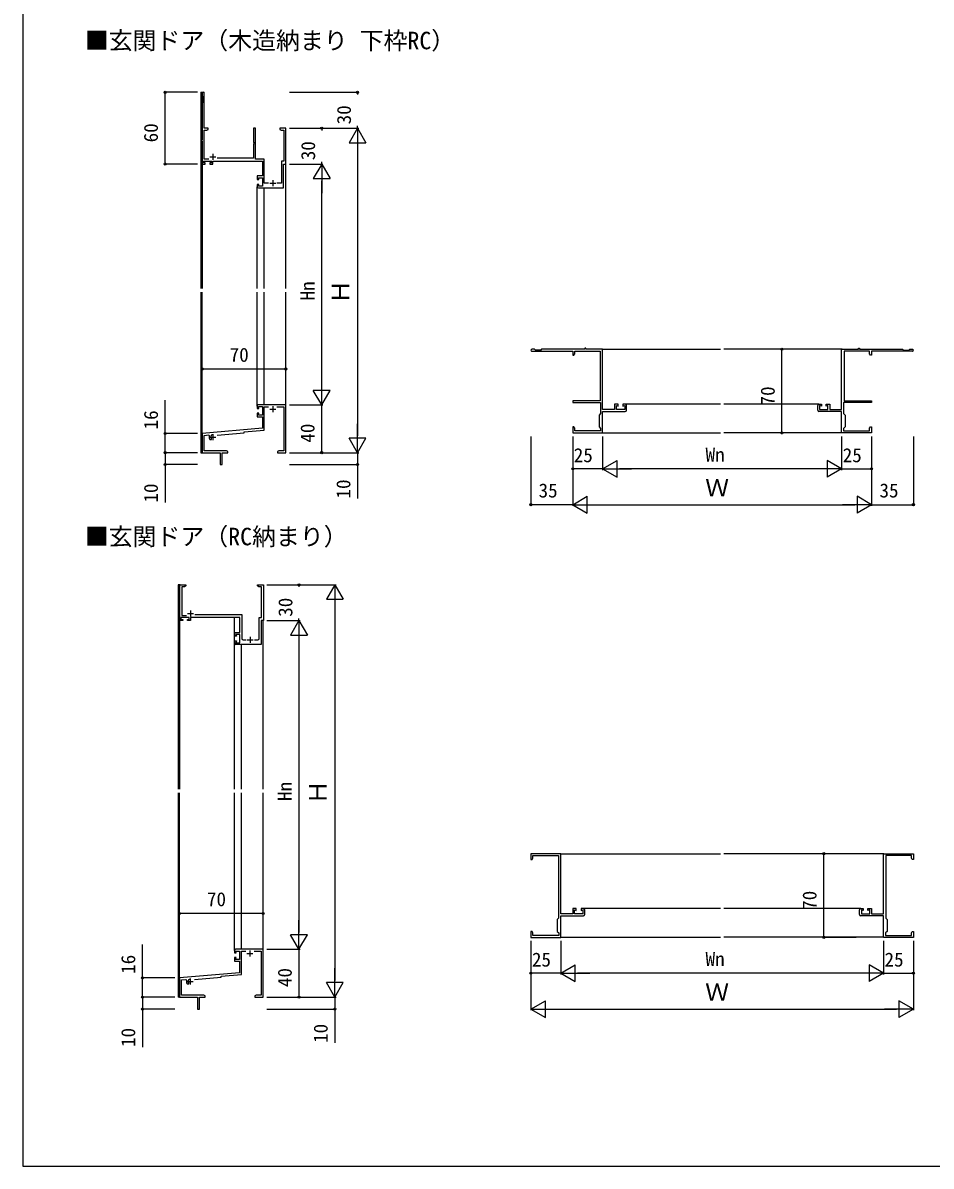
# Model space of a CAD drawing. Units: millimetres, scale not verified. Extents: x -700 to 700, y -1044 to 1038.
# Drawn here: x -700 to 60, y -1044 to -87 of the extents above; entities that cross this region are included whole.
import ezdxf
from ezdxf.enums import TextEntityAlignment as Align

# ---------------------------------------------------------------- set-up
doc = ezdxf.new("R2010")
doc.units = ezdxf.units.MM
doc.header["$LTSCALE"] = 6
for name, color, linetype in [('0-1_USER1', 3, 'Continuous'), ('0-2_YKK_11', 7, 'Continuous'), ('0-3_YKK_12', 2, 'Continuous'), ('0-5_YKK_D', 6, 'Continuous'), ('0-6_YKK_ZWAK', 7, 'Continuous')]:
    doc.layers.add(name, color=color, linetype=linetype)
doc.styles.add('ＭＳ ゴシック', font='')
doc.styles.get('ＭＳ ゴシック').set_extended_font_data('MS Gothic')

msp = doc.modelspace()

# ---------------------------------------------------------------- linework, layer by layer
at = {"layer": '0-2_YKK_11'}
for p, q in [((-543.5, -199.067), (-538.5, -199.067)), ((-541, -196.567), (-541, -201.567)), ((-491, -218.567), (-491, -223.567)), ((-493.5, -221.067), (-488.5, -221.067)), ((-493.5, -410.067), (-488.5, -410.067)), ((-491, -407.567), (-491, -412.567)), ((-194.996, -411.068), (-194.996, -407.068)), ((-34.996, -411.068), (-34.996, -407.068)), ((-543.5, -433.467), (-538.5, -433.467)), ((-541, -430.967), (-541, -435.967)), ((-562.25, -581.068), (-557.25, -581.068)), ((-559.75, -578.568), (-559.75, -583.568)), ((-509.75, -600.568), (-509.75, -605.568)), ((-515.75, -603.068), (-513.237, -603.068)), ((-512.25, -603.068), (-507.25, -603.068)), ((-506.263, -603.068), (-503.4, -603.068)), ((-230, -833.068), (-230, -829.068)), ((0, -833.068), (0, -829.068)), ((-512.5, -865.568), (-507.5, -865.568)), ((-510, -863.068), (-510, -868.068)), ((-562.5, -888.968), (-557.5, -888.968)), ((-560, -886.468), (-560, -891.468))]:
    msp.add_line(p, q, dxfattribs=at)
for points in [[(-550, -145.892), (-550, -148.067), (-549.2, -148.867), (-549.2, -153.267), (-550, -154.067), (-550, -185.067), (-551, -185.067), (-551, -186.067), (-550, -186.067), (-550, -205.067), (-547.5, -205.067), (-547.5, -204.067), (-549, -204.067), (-549, -202.567), (-542, -202.567), (-542, -204.067), (-543.5, -204.067), (-543.5, -205.067), (-541, -205.067), (-541, -202.567), (-499.65, -202.567), (-499.65, -215.067), (-504, -215.067), (-504, -218.067), (-502.454, -218.067), (-503, -216.567), (-499.65, -216.567), (-499.65, -223.567), (-503, -223.567), (-502.454, -222.067), (-504, -222.067), (-504, -224.067)], [(-544.445, -200.917), (-548.35, -200.917), (-548.35, -176.717), (-546.126, -176.717), (-545, -176.067), (-545, -175.067), (-548.35, -175.067), (-548.35, -145.892)], [(-494.487, -221.067), (-498, -221.067), (-498, -200.917), (-505.35, -200.917), (-505.35, -175.067), (-507, -175.067), (-507, -186.609), (-506.88, -186.792), (-506.88, -187.342), (-507, -187.526), (-507, -187.609), (-506.88, -187.792), (-506.88, -188.342), (-507, -188.526), (-507, -200.067), (-537.334, -200.067)], [(-503, -225.067), (-482, -225.067), (-482, -205.067), (-480, -205.067), (-480, -175.067), (-485, -175.067), (-485, -176.067), (-483.874, -176.717), (-481.65, -176.717), (-481.65, -202.567), (-483.65, -202.567), (-483.65, -221.067), (-487.513, -221.067)], [(-214.996, -410.418), (-214.996, -360.068), (-228.996, -360.068), (-228.996, -359.068), (-229.996, -359.068), (-229.996, -360.068), (-265.996, -360.068), (-266.796, -360.868), (-268.996, -360.868), (-271.196, -360.868), (-271.995, -360.068), (-274.171, -360.068)], [(-274.171, -361.718), (-239.996, -361.718), (-239.996, -365.068), (-238.996, -365.068), (-238.346, -363.942), (-238.346, -361.718), (-216.996, -361.718), (-216.996, -403.068), (-227.537, -403.068), (-227.721, -403.188), (-228.27, -403.188), (-228.454, -403.068), (-228.537, -403.068), (-228.721, -403.188), (-229.27, -403.188), (-229.454, -403.068), (-239.996, -403.068), (-239.996, -404.718), (-216.646, -404.718), (-216.646, -413.718), (-217.996, -415.067), (-217.996, -425.068), (-216.646, -426.418), (-216.646, -428.418), (-238.346, -428.418), (-238.346, -426.193), (-238.996, -425.068), (-239.996, -425.068), (-239.996, -430.068), (-214.996, -430.068), (-214.996, -412.068), (-195.996, -412.068)], [(44.179, -361.718), (10.004, -361.718), (10.004, -365.068), (9.004, -365.068), (8.354, -363.942), (8.354, -361.718), (-12.996, -361.718), (-12.996, -403.068), (-2.454, -403.068), (-2.271, -403.188), (-1.721, -403.188), (-1.537, -403.068), (-1.454, -403.068), (-1.271, -403.188), (-0.721, -403.188), (-0.537, -403.068), (10.004, -403.068), (10.004, -404.718), (-13.346, -404.718), (-13.346, -413.718), (-11.996, -415.067), (-11.996, -425.068), (-13.346, -426.418), (-13.346, -428.418), (8.354, -428.418), (8.354, -426.193), (9.004, -425.068), (10.004, -425.068), (10.004, -430.068), (-14.996, -430.068), (-14.996, -412.068), (-33.996, -412.068)], [(-14.996, -410.418), (-14.996, -360.068), (-0.996, -360.068), (-0.996, -359.068), (0.004, -359.068), (0.004, -360.068), (36.004, -360.068), (36.804, -360.868), (39.004, -360.868), (41.204, -360.868), (42.004, -360.068), (44.179, -360.068)], [(-504, -407.567), (-504, -409.567), (-502.454, -409.567), (-503, -408.067), (-499.65, -408.067), (-499.65, -415.067), (-503, -415.067), (-502.454, -413.567), (-504, -413.567), (-504, -416.567), (-499.65, -416.567), (-499.65, -426.162), (-550, -430.567), (-550, -446.567), (-535, -446.567), (-535, -456.567), (-533.35, -456.567), (-533.35, -446.567), (-528.5, -446.567), (-528.5, -445.567), (-529.626, -444.917), (-548.35, -444.917), (-548.35, -432.079), (-544.536, -431.746), (-544.02, -432.408)], [(-537.478, -431.981), (-515, -430.015), (-515, -429.162), (-498, -427.674), (-498, -408.217), (-494.445, -408.217)], [(-487.555, -408.217), (-481.65, -408.217), (-481.65, -444.917), (-485.874, -444.917), (-487, -445.567), (-487, -446.567), (-480, -446.567), (-480, -406.567), (-503, -406.567)], [(-195.996, -406.068), (-197.996, -406.068), (-197.996, -407.613), (-196.495, -407.068), (-196.495, -410.418), (-203.495, -410.418), (-203.495, -407.068), (-201.996, -407.614), (-201.996, -406.068), (-204.996, -406.068), (-204.996, -410.418), (-214.996, -410.418)], [(-33.996, -406.068), (-31.996, -406.068), (-31.996, -407.613), (-33.496, -407.068), (-33.496, -410.418), (-26.496, -410.418), (-26.496, -407.068), (-27.996, -407.614), (-27.996, -406.068), (-24.996, -406.068), (-24.996, -410.418), (-14.996, -410.418)], [(-543.509, -435.454), (-543.274, -435.567), (-542.15, -435.567), (-542.15, -435.029), (-542.268, -434.745)], [(-542.242, -432.164), (-542.149, -431.964), (-541.694, -431.497), (-540.394, -431.383)], [(-522.75, -606.068), (-522.75, -604.068), (-521.204, -604.068), (-521.75, -605.568), (-518.4, -605.568), (-518.4, -598.568), (-521.75, -598.568), (-521.204, -600.068), (-522.75, -600.068), (-522.75, -597.068), (-518.4, -597.068), (-518.4, -584.568), (-559.75, -584.568), (-559.75, -587.068), (-562.25, -587.068), (-562.25, -586.068), (-560.75, -586.068), (-560.75, -584.568), (-567.75, -584.568), (-567.75, -586.068), (-566.25, -586.068), (-566.25, -587.068), (-568.75, -587.068), (-568.75, -557.068), (-563.75, -557.068), (-563.75, -558.068), (-564.876, -558.718), (-565.45, -558.718), (-567.1, -558.718), (-567.1, -582.918), (-563.195, -582.918)], [(-502.4, -602.068), (-502.4, -584.568), (-500.4, -584.568), (-500.4, -572.526), (-500.28, -572.343), (-500.28, -571.793), (-500.4, -571.609), (-500.4, -571.526), (-500.28, -571.343), (-500.28, -570.793), (-500.4, -570.609), (-500.4, -558.718), (-502.048, -558.718), (-502.624, -558.718), (-503.75, -558.068), (-503.75, -557.068), (-498.75, -557.068), (-498.75, -587.068), (-500.75, -587.068), (-500.75, -607.068), (-521.75, -607.068)], [(-556.084, -582.068), (-516.75, -582.068), (-516.75, -602.068)], [(-231, -828.068), (-233, -828.068), (-233, -829.613), (-231.5, -829.068), (-231.5, -832.418), (-238.5, -832.418), (-238.5, -829.068), (-237, -829.614), (-237, -828.068), (-240, -828.068), (-240, -832.418), (-250, -832.418), (-250, -782.068), (-275, -782.068), (-275, -787.068), (-274, -787.068), (-273.35, -785.942), (-273.35, -785.365), (-273.35, -783.718), (-252, -783.718)], [(-252, -783.718), (-252, -836.068), (-253, -837.067), (-253, -847.068), (-251.65, -848.418), (-251.65, -850.418), (-261.542, -850.418), (-261.725, -850.538), (-262.275, -850.538), (-262.458, -850.418), (-262.542, -850.418), (-262.725, -850.538), (-263.275, -850.538), (-263.458, -850.418), (-273.35, -850.418), (-273.35, -848.193), (-274, -847.068), (-275, -847.068), (-275, -852.068), (-250, -852.068), (-250, -834.068), (-231, -834.068)], [(1, -828.068), (3, -828.068), (3, -829.613), (1.5, -829.068), (1.5, -832.418), (8.5, -832.418), (8.5, -829.068), (7, -829.614), (7, -828.068), (10, -828.068), (10, -832.418), (20, -832.418), (20, -782.068), (45, -782.068), (45, -787.068), (44, -787.068), (43.35, -785.942), (43.35, -785.365), (43.35, -783.718), (22, -783.718)], [(22, -783.718), (22, -836.068), (23, -837.067), (23, -847.068), (21.65, -848.418), (21.65, -850.418), (31.542, -850.418), (31.725, -850.538), (32.275, -850.538), (32.458, -850.418), (32.542, -850.418), (32.725, -850.538), (33.275, -850.538), (33.458, -850.418), (43.35, -850.418), (43.35, -848.193), (44, -847.068), (45, -847.068), (45, -852.068), (20, -852.068), (20, -834.068), (1, -834.068)], [(-523, -863.068), (-523, -865.068), (-521.454, -865.068), (-522, -863.568), (-518.65, -863.568), (-518.65, -870.568), (-522, -870.568), (-521.454, -869.068), (-523, -869.068), (-523, -872.068), (-518.65, -872.068), (-518.65, -881.662), (-569, -886.068), (-569, -902.068), (-554, -902.068), (-554, -912.068), (-552.35, -912.068), (-552.35, -902.068), (-547.5, -902.068), (-547.5, -901.068), (-548.626, -900.418), (-567.35, -900.418), (-567.35, -887.579), (-563.535, -887.246), (-563.019, -887.908)], [(-556.478, -887.482), (-534, -885.515), (-534, -884.662), (-517, -883.174), (-517, -863.718), (-513.445, -863.718)], [(-506.555, -863.718), (-500.65, -863.718), (-500.65, -900.418), (-504.874, -900.418), (-506, -901.068), (-506, -902.068), (-499, -902.068), (-499, -862.068), (-522, -862.068)], [(-561.242, -887.664), (-561.149, -887.464), (-560.693, -886.997), (-559.394, -886.883)], [(-562.509, -890.954), (-562.274, -891.068), (-561.15, -891.068), (-561.15, -890.529), (-561.268, -890.245)]]:
    msp.add_lwpolyline(points, dxfattribs=at)
for centre, radius, start, end in [((-549.175, -145.892), 0.825, 359.99999, 180.00001), ((-503, -224.067), 1, 180.00001, 269.99999), ((-274.175, -360.893), 0.825, 89.68724, 270.31276), ((44.184, -360.893), 0.825, 269.68724, 90.31276), ((-503, -407.567), 1, 89.99912, 180.00002), ((-195.996, -407.068), 1, 0.00001, 89.99999), ((-195.996, -411.068), 1, 270.00001, 359.99999), ((-33.996, -407.068), 1, 90.00001, 179.99999), ((-33.996, -411.068), 1, 180.00001, 269.99999), ((-541, -433.467), 3.2, 160.66357, 180.00233), ((-541, -433.467), 3.2, 180.00004, 218.36621), ((-541, -433.467), 1.8, 133.61782, 179.99967), ((-541, -433.467), 1.8, 179.99895, 225.20555), ((-515.75, -602.068), 1, 180.00001, 269.99999), ((-503.4, -602.068), 1, 270.00001, 359.99999), ((-521.75, -606.068), 1, 180.00004, 269.99996), ((-231, -829.068), 1, 0.00001, 89.99999), ((1, -829.068), 1, 90.00001, 179.99999), ((-231, -833.068), 1, 270.00001, 359.99999), ((1, -833.068), 1, 180.00001, 269.99999), ((-522, -863.068), 1, 89.99912, 180.00002), ((-560, -888.967), 3.2, 160.66357, 180.00233), ((-560, -888.968), 3.2, 180.00004, 218.36621), ((-560, -888.968), 1.8, 133.61782, 179.99967), ((-560, -888.968), 1.8, 179.99895, 225.20555)]:
    msp.add_arc(centre, radius, start, end, dxfattribs=at)
at = {"layer": '0-3_YKK_12'}
for p, q in [((-551, -145.067), (-548.35, -145.067)), ((-551, -145.067), (-551, -309.317)), ((-550, -145.067), (-550, -184.767)), ((-548.35, -175.067), (-548.35, -145.067)), ((-550, -186.367), (-550, -309.317)), ((-480, -309.317), (-480, -204.768)), ((-504, -309.317), (-504, -224.09)), ((-498, -309.317), (-498, -225.067)), ((-551, -312.317), (-551, -446.567)), ((-550, -430.837), (-550, -312.317)), ((-504, -407.567), (-504, -312.317)), ((-498, -406.567), (-498, -312.317)), ((-480.001, -406.567), (-480.001, -312.317)), ((-215.296, -360.068), (-116.496, -360.068)), ((-14.696, -360.068), (-113.496, -360.068)), ((-116.496, -406.068), (-195.996, -406.067)), ((-34.003, -406.068), (-113.496, -406.068)), ((-215.296, -430.067), (-116.496, -430.067)), ((-14.706, -430.067), (-113.496, -430.067)), ((-551, -446.567), (-535, -446.567)), ((-570, -557.068), (-570, -728.068)), ((-568.45, -557.068), (-570, -557.068)), ((-569, -557.068), (-569, -728.068)), ((-523, -728.068), (-523, -584.568)), ((-499, -728.068), (-499, -587.063)), ((-517, -728.068), (-517, -607.068)), ((-570, -731.068), (-570, -902.068)), ((-569, -886.338), (-569, -731.068)), ((-523, -863.067), (-523, -731.068)), ((-517, -862.068), (-517, -731.068)), ((-499.001, -862.349), (-499, -731.068)), ((-250.3, -782.068), (-116.496, -782.068)), ((20.3, -782.068), (-113.5, -782.068)), ((-116.496, -828.068), (-231, -828.067)), ((0.992, -828.068), (-113.5, -828.068)), ((-250.3, -852.067), (-116.496, -852.067)), ((20, -852.067), (-113.5, -852.067)), ((-568.7, -902.068), (-570, -902.068))]:
    msp.add_line(p, q, dxfattribs=at)
at = {"layer": '0-5_YKK_D'}
for p, q in [((-554, -145.067), (-582, -145.067)), ((-581, -205.067), (-581, -145.067)), ((-477.001, -145.068), (-419, -145.068)), ((-420, -145.068), (-420, -146.931)), ((-477.001, -175.067), (-449, -175.067)), ((-477.001, -175.067), (-419, -175.067)), ((-477.001, -175.067), (-419, -175.067)), ((-450, -175.067), (-450, -176.931)), ((-420, -175.067), (-427, -187.192)), ((-420, -175.067), (-420, -173.204)), ((-420, -175.067), (-413, -187.192)), ((-420, -175.067), (-420, -199.316)), ((-427, -187.192), (-413, -187.192)), ((-420, -189.067), (-420, -432.567)), ((-554, -205.067), (-582, -205.067)), ((-477.001, -205.067), (-449, -205.067)), ((-477.001, -205.067), (-449, -205.067)), ((-450, -205.067), (-457, -217.192)), ((-450, -205.067), (-450, -203.204)), ((-450, -205.067), (-443, -217.192)), ((-450, -205.067), (-450, -229.316)), ((-457, -217.192), (-443, -217.192)), ((-450, -392.567), (-450, -219.067)), ((-37.996, -360.068), (-65.996, -360.068)), ((-64.996, -430.068), (-64.996, -360.068)), ((-550, -403.567), (-550, -375.567)), ((-480, -376.567), (-550, -376.567)), ((-480, -403.567), (-480, -375.567)), ((-450, -406.567), (-450, -382.319)), ((-450, -406.567), (-457, -394.443)), ((-443, -394.443), (-457, -394.443)), ((-450, -406.567), (-443, -394.443)), ((-477.001, -406.567), (-449, -406.567)), ((-477.001, -406.567), (-449, -406.567)), ((-450, -446.567), (-450, -406.567)), ((-420, -446.567), (-420, -422.319)), ((-37.996, -430.068), (-65.996, -430.068)), ((-554, -430.567), (-582, -430.567)), ((-420, -446.567), (-427, -434.443)), ((-413, -434.443), (-427, -434.443)), ((-420, -446.567), (-413, -434.443)), ((-275, -433.067), (-275, -491.067)), ((-239.996, -433.067), (-239.996, -491.067)), ((-239.996, -433.067), (-239.996, -491.067)), ((-239.995, -433.067), (-239.995, -461.068)), ((-214.996, -433.067), (-214.996, -461.067)), ((-214.995, -433.067), (-214.995, -461.068)), ((-14.996, -433.067), (-14.996, -461.067)), ((-14.996, -433.067), (-14.996, -461.068)), ((10.004, -433.067), (10.004, -491.067)), ((10.004, -433.067), (10.004, -491.067)), ((10.004, -433.067), (10.004, -461.068)), ((45.001, -433.067), (45.001, -491.067)), ((-554, -446.567), (-582, -446.567)), ((-554, -446.567), (-582, -446.567)), ((-477.001, -446.567), (-419, -446.567)), ((-477.001, -446.567), (-419, -446.567)), ((-477.001, -446.567), (-449, -446.567)), ((-554, -456.567), (-582, -456.567)), ((-477.001, -456.567), (-419, -456.567)), ((-214.996, -460.067), (-202.871, -453.067)), ((-202.871, -467.067), (-202.871, -453.067)), ((-14.996, -460.067), (-27.12, -453.067)), ((-27.12, -453.067), (-27.12, -467.067)), ((-214.995, -460.068), (-239.995, -460.068)), ((-214.996, -460.067), (-202.871, -467.067)), ((-214.996, -460.067), (-190.747, -460.067)), ((-28.996, -460.067), (-200.996, -460.067)), ((-14.996, -460.067), (-39.244, -460.067)), ((-14.996, -460.067), (-27.12, -467.067)), ((-14.996, -460.068), (10.004, -460.068)), ((-239.996, -490.067), (-227.871, -483.067)), ((-227.871, -497.067), (-227.871, -483.067)), ((10.004, -490.067), (-2.12, -483.067)), ((-2.12, -483.067), (-2.12, -497.067)), ((-239.996, -490.067), (-275, -490.067)), ((-239.996, -490.067), (-227.871, -497.067)), ((-239.996, -490.067), (-215.747, -490.067)), ((-225.996, -490.067), (-3.996, -490.067)), ((10.004, -490.067), (-14.244, -490.067)), ((10.004, -490.067), (-2.12, -497.067)), ((10.004, -490.067), (45.001, -490.067)), ((-496, -557.068), (-468, -557.068)), ((-496, -557.068), (-438, -557.068)), ((-469, -557.068), (-469, -558.931)), ((-439, -557.068), (-446, -569.192)), ((-439, -557.068), (-432, -569.192)), ((-439, -557.068), (-439, -581.316)), ((-446, -569.192), (-432, -569.192)), ((-439, -571.068), (-439, -888.068)), ((-496, -587.068), (-468, -587.068)), ((-496, -587.068), (-468, -587.068)), ((-469, -587.068), (-476, -599.192)), ((-469, -587.068), (-469, -585.204)), ((-469, -587.068), (-462, -599.192)), ((-469, -587.068), (-469, -611.316)), ((-476, -599.192), (-462, -599.192)), ((-469, -601.068), (-469, -848.068)), ((-3, -782.068), (-31, -782.068)), ((-30, -852.068), (-30, -782.068)), ((-569, -859.068), (-569, -831.068)), ((-499.001, -832.068), (-569, -832.068)), ((-499.001, -859.068), (-499.001, -831.068)), ((-469, -862.068), (-469, -837.819)), ((-469, -862.068), (-476, -849.943)), ((-462, -849.943), (-476, -849.943)), ((-469, -862.068), (-462, -849.943)), ((-275, -855.067), (-275, -883.067)), ((-275, -855.067), (-275, -913.067)), ((-250, -855.067), (-250, -883.067)), ((-250, -855.067), (-250, -883.067)), ((-3, -852.068), (-31, -852.068)), ((20, -855.067), (20, -883.067)), ((20, -855.067), (20, -883.067)), ((45, -855.067), (45, -883.067)), ((45, -855.067), (45, -913.067)), ((-496, -862.068), (-468, -862.068)), ((-496, -862.068), (-468, -862.068)), ((-469, -862.068), (-469, -902.068)), ((-439, -902.068), (-439, -877.819)), ((-250, -882.067), (-237.876, -875.067)), ((-237.876, -889.067), (-237.876, -875.067)), ((20, -882.067), (7.876, -875.067)), ((7.876, -875.067), (7.876, -889.067)), ((-573, -886.068), (-601, -886.068)), ((-250, -882.067), (-275, -882.067)), ((-250, -882.067), (-237.876, -889.067)), ((-250, -882.067), (-225.751, -882.067)), ((6, -882.067), (-236, -882.067)), ((20, -882.067), (-4.249, -882.067)), ((20, -882.067), (7.876, -889.067)), ((20, -882.067), (45, -882.067)), ((-439, -902.068), (-446, -889.943)), ((-432, -889.943), (-446, -889.943)), ((-439, -902.068), (-432, -889.943)), ((-573, -902.068), (-601, -902.068)), ((-573, -902.068), (-601, -902.068)), ((-496, -902.068), (-468, -902.068)), ((-496, -902.068), (-438, -902.068)), ((-496, -902.068), (-438, -902.068)), ((-275, -912.067), (-262.876, -905.067)), ((-262.876, -919.067), (-262.876, -905.067)), ((45, -912.067), (32.876, -905.067)), ((32.876, -905.067), (32.876, -919.067)), ((-573, -912.068), (-601, -912.068)), ((-496, -912.068), (-438, -912.068)), ((-275, -912.067), (-262.876, -919.067)), ((-275, -912.067), (-250.751, -912.067)), ((-261, -912.067), (31, -912.067)), ((45, -912.067), (20.751, -912.067)), ((45, -912.067), (32.876, -919.067))]:
    msp.add_line(p, q, dxfattribs=at)
for points in [[(-581, -446.567), (-581, -430.567), (-581, -402.622)], [(-581, -446.567), (-581, -456.567), (-581, -488.367)], [(-420, -446.567), (-420, -456.567), (-420, -484.967)], [(-600, -902.068), (-600, -886.068), (-600, -858.122)], [(-600, -902.068), (-600, -912.068), (-600, -943.868)], [(-439, -902.068), (-439, -912.068), (-439, -940.468)]]:
    msp.add_lwpolyline(points, dxfattribs=at)
for centre in [(-581, -145.067), (-420, -145.068), (-450, -175.067), (-581, -205.067), (-64.996, -360.068), (-550, -376.567), (-480, -376.567), (-581, -430.567), (-64.996, -430.068), (-581, -446.567), (-581, -446.567), (-450, -446.567), (-581, -456.567), (-420, -456.567), (-239.995, -460.068), (10.004, -460.068), (-275, -490.067), (45.001, -490.067), (-469, -557.068), (-30, -782.068), (-569, -832.068), (-499.001, -832.068), (-30, -852.068), (-600, -886.068), (-275, -882.067), (45, -882.067), (-600, -902.068), (-600, -902.068), (-469, -902.068), (-600, -912.068), (-439, -912.068)]:
    msp.add_circle(centre, 0.85, dxfattribs=at)
at = {"layer": '0-6_YKK_ZWAK'}
msp.add_line((-700, 996.5), (-700, -1043.5), dxfattribs=at)
msp.add_lwpolyline([(-700, -1043.5), (700, -1043.5), (700, 996.5)], dxfattribs=at)

# ---------------------------------------------------------------- texts
at = {"layer": '0-1_USER1', "style": 'ＭＳ ゴシック'}
for s, p in [('■玄関ドア（木造納まり 下枠RC）', (-648.205, -113.454)), ('■玄関ドア（RC納まり）', (-648.205, -528.454))]:
    msp.add_text(s, height=14.66, dxfattribs=at).set_placement(p, align=Align.BOTTOM_LEFT)
at = {"layer": '0-5_YKK_D', "style": 'ＭＳ ゴシック'}
for s, height, rotation, p in [('30', 11.73, 90, (-422, -171.886)), ('60', 11.73, 90, (-583.5, -186.931)), ('30', 11.73, 90, (-452, -201.885)), ('Hn', 11.73, 90, (-452.5, -319.226)), ('Ｈ', 14.66, 90, (-422.5, -321.954)), ('70', 11.73, 90, (-67.496, -407.068)), ('16', 11.73, 90, (-583.5, -427.122)), ('40', 11.73, 90, (-452.5, -438.204)), ('25', 11.73, 0.001, (-239.131, -458.068)), ('10', 11.73, 90, (-583.5, -488.322)), ('10', 11.73, 90, (-422.5, -484.922)), ('30', 11.73, 90, (-471, -583.886)), ('Hn', 11.73, 90, (-471.5, -737.977)), ('Ｈ', 14.66, 90, (-441.5, -740.704)), ('70', 11.73, 90, (-32.5, -829.068)), ('16', 11.73, 90, (-602.5, -882.622)), ('40', 11.73, 90, (-471.5, -893.704)), ('10', 11.73, 90, (-441.5, -940.422)), ('10', 11.73, 90, (-602.5, -943.822))]:
    msp.add_text(s, height=height, rotation=rotation, dxfattribs=at).set_placement(p, align=Align.BOTTOM_LEFT)
for s, height, p in [('70', 11.73, (-527, -374.067)), ('Wn', 11.73, (-128.859, -457.567)), ('25', 11.73, (-14.132, -458.068)), ('Ｗ', 14.66, (-129.2, -487.567)), ('35', 11.73, (-268.564, -487.567)), ('35', 11.73, (16.635, -487.567)), ('70', 11.73, (-546, -829.568)), ('25', 11.73, (-274.136, -880.067)), ('Wn', 11.73, (-128.864, -879.567)), ('25', 11.73, (20.864, -880.067)), ('Ｗ', 14.66, (-129.205, -909.567))]:
    msp.add_text(s, height=height, dxfattribs=at).set_placement(p, align=Align.BOTTOM_LEFT)

doc.saveas('drawing.dxf')
